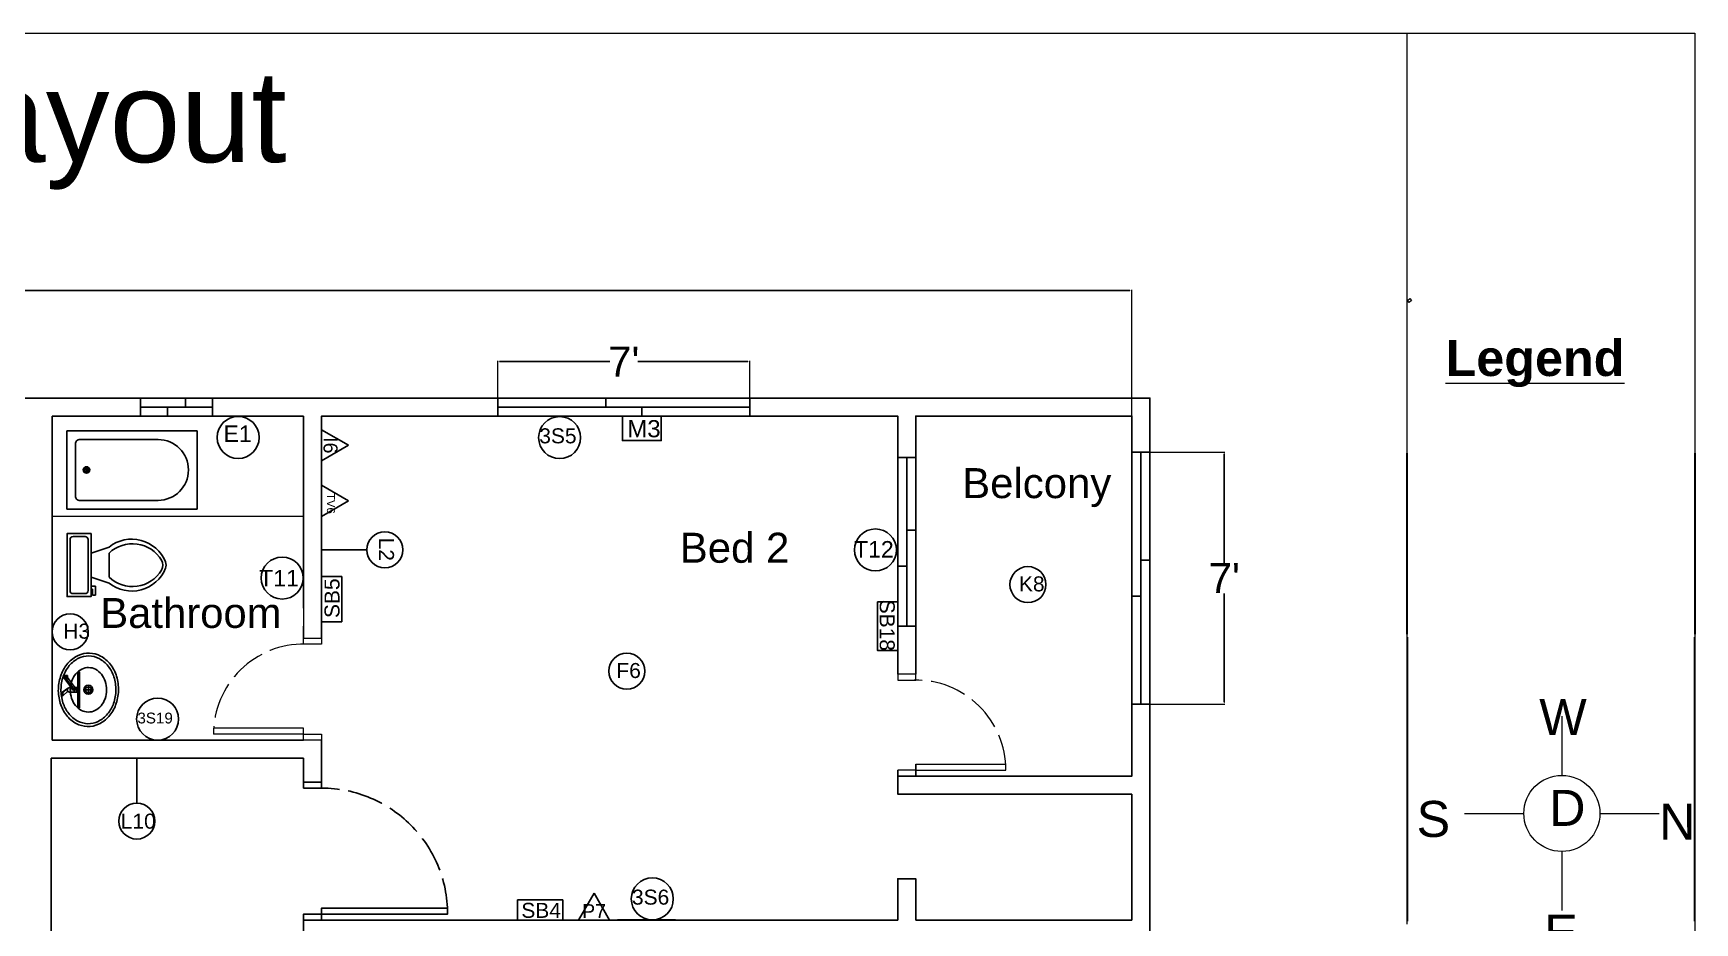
# Model space of a CAD drawing. Header units: inches. Extents: x 1396 to 31789, y 4626 to 27828.
# Drawn here: x 24436 to 24989, y 27526 to 27822 of the extents above; entities that cross this region are included whole.
import ezdxf
from ezdxf.enums import TextEntityAlignment as Align

# ---------------------------------------------------------------- set-up
doc = ezdxf.new("R2010")
doc.units = ezdxf.units.IN
doc.header["$MEASUREMENT"] = 0
doc.linetypes.add('ACAD_ISO02W100', pattern=[15, 12, -3])
doc.layers.add('bath', color=4, linetype='Continuous')
doc.layers.add('freecads.com', color=7, linetype='Continuous')
doc.layers.add('text', color=6, linetype='Continuous', lineweight=9)
doc.styles.add('Arial', font='arial.ttf')
doc.styles.get("Standard").update_dxf_attribs({"font": 'arial.ttf'})
doc.dimstyles.new('civil layout', dxfattribs={"dimtxt": 10, "dimasz": 0.625, "dimexe": 0.18, "dimexo": 0.0625, "dimgap": 0.09, "dimtad": 0, "dimtih": 1, "dimtoh": 1, "dimdec": 1, "dimzin": 0, "dimdsep": 46, "dimlunit": 4, "dimtxsty": 'Standard', "dimcen": 0.09, "dimclrd": 256, "dimclre": 256, "dimclrt": 256, "dimadec": 0, "dimazin": 0, "dimtfac": 1.5, "dimtdec": 1, "dimtofl": 0, "dimtmove": 0, "dimatfit": 0, "dimfxl": 1, "dimtolj": 1, "dimtzin": 0, "dimlwe": -1, "dimarcsym": 0})
picture_1 = doc.add_image_def('image1.png', size_in_pixel=(800, 727))

# ---------------------------------------------------------------- blocks, each defined once
blk = doc.blocks.new('*D147')
at = {"layer": 'Defpoints', "color": 0, "transparency": 16777216}
for p in [(23961.72, 27736.74), (23961.72, 27694.89), (24801.72, 27694.89)]:
    blk.add_point(p, dxfattribs=at)
at = {"layer": 'text', "transparency": 16777216}
for p, q in [((23961.72, 27694.95), (23961.72, 27736.92)), ((24801.72, 27694.95), (24801.72, 27736.92))]:
    blk.add_line(p, q, dxfattribs=at)
at = {"layer": 'text', "lineweight": -2, "transparency": 16777216}
for p, q in [((23962.34, 27736.74), (24359.34, 27736.74)), ((24801.09, 27736.74), (24389.51, 27736.74))]:
    blk.add_line(p, q, dxfattribs=at)
at = {"layer": 'text', "transparency": 16777216}
for points in [[(23962.34, 27736.84), (23962.34, 27736.64), (23961.72, 27736.74)], [(24801.09, 27736.84), (24801.09, 27736.64), (24801.72, 27736.74)]]:
    blk.add_solid(points, dxfattribs=at)
at = {"layer": 'text', "transparency": 16777216, "insert": (24374.42, 27736.74), "char_height": 10, "attachment_point": 5}
blk.add_mtext("\\A1;70'6''", dxfattribs=at)
blk = doc.blocks.new('Sink - Oval top')
for p, q in [((-1, 0), (1, 0)), ((0, 1), (0, -1))]:
    blk.add_line(p, q)
at = {"linetype": 'Continuous'}
for points in [[(-12.23, 0.39, 0.117634), (-11.46, -3.36, 0.104469), (-8.88, -6.8, 0.090016), (-5.08, -9.07, 0.08192), (-0.32, -10.02, 0.08192), (4.49, -9.38, 0.090016), (8.42, -7.36, 0.104469), (11.22, -4.09, 0.117634), (12.23, -0.39, 0.117634), (11.46, 3.36, 0.104469), (8.88, 6.8, 0.090016), (5.08, 9.07, 0.08192), (0.32, 10.02, 0.08192), (-4.49, 9.38, 0.090016), (-8.42, 7.36, 0.104469), (-11.22, 4.09, 0.117634)], [(-11.29, 0.16, 0.118622), (-10.52, -3.25, 0.104678), (-8.07, -6.36, 0.089562), (-4.54, -8.37, 0.081185), (-0.13, -9.15, 0.081185), (4.3, -8.49, 0.089562), (7.89, -6.58, 0.104678), (10.42, -3.55, 0.118622), (11.29, -0.16, 0.118622), (10.52, 3.25, 0.104678), (8.07, 6.36, 0.089562), (4.54, 8.37, 0.081185), (0.13, 9.15, 0.081185), (-4.3, 8.49, 0.089562), (-7.89, 6.58, 0.104678), (-10.42, 3.55, 0.118622)], [(-7.42, 0.08, 0.118283), (-6.91, -2.17, 0.104607), (-5.29, -4.21, 0.089718), (-2.97, -5.53, 0.081436), (-0.07, -6.04, 0.081436), (2.84, -5.59, 0.089718), (5.2, -4.33, 0.104607), (6.86, -2.32, 0.118283), (7.42, -0.08, 0.118283), (6.91, 2.17, 0.104607), (5.29, 4.21, 0.089718), (2.97, 5.53, 0.081436), (0.07, 6.04, 0.081436), (-2.84, 5.59, 0.089718), (-5.2, 4.33, 0.104607), (-6.86, 2.32, 0.118283)]]:
    blk.add_lwpolyline(points, format="xyb", close=True, dxfattribs=at)
for radius in [1.5, 1]:
    blk.add_circle((0, 0), radius)
blk = doc.blocks.new('Faucet - single handle front')
for p, q in [((-2, 6), (-2, 5.5)), ((-1, 6), (-2, 6)), ((-1, 5.5), (-1, 6)), ((0.5, 4), (-1, 6)), ((-0.5, 4), (-2, 5.5)), ((-2, 5.5), (-1, 5.5)), ((-1, 5.5), (0.5, 4)), ((-0.75, 3), (0.75, 3)), ((-0.75, 0.5), (-0.75, 3)), ((-0.75, 1), (0.75, 1)), ((-0.5, 4), (0.5, 4)), ((-0.25, 2), (3.75, 5)), ((3.75, 4.5), (-0.25, 1.5)), ((-0.25, 1.5), (-0.25, 2)), ((0.75, 1.5), (-0.25, 1.5)), ((0.75, 1.5), (4.08742, 4.003)), ((0.75, 3), (0.75, 2.7386)), ((0.75, 1.5), (0.75, 0.5)), ((3.75, 4.5), (3.75, 5)), ((3.75, 5), (4.75, 5)), ((3.75, 4), (3.75, 4.5)), ((4.75, 4.5), (3.75, 4.5)), ((4.75, 4), (3.75, 4)), ((4.75, 5), (4.75, 4.5)), ((4.75, 4.5), (4.75, 4))]:
    blk.add_line(p, q)
blk.add_lwpolyline([(-6, 0), (-6, 0.5), (6, 0.5), (6, 0)], close=True)
for centre, start, end in [((1.25426, 3.0302), 151.0646, 180.8629), ((-1.25426, 3.0302), 359.1371, 28.93536)]:
    blk.add_arc(centre, 2.00448, start, end)
blk = doc.blocks.new('Toilet - top')
for p, q in [((9.5, -6), (9.5, -2)), ((-10, -8.5), (-8, -8.5)), ((-10, -9.5), (-10, -8.5)), ((-7, -9.5), (-10, -9.5)), ((-8, -8.5), (-8, -8)), ((-7, -8), (-7, -9.5)), ((-4, -8), (-6, -14)), ((4, -8), (6, -14)), ((4, -14), (-4, -14))]:
    blk.add_line(p, q)
blk.add_lwpolyline([(10.5, -8), (10.5, 0), (-10.5, 0), (-10.5, -8)], close=True)
for points in [[(-9.5, -2), (-9.5, -6)], [(8.5, -1), (-8.5, -1)], [(-8.5, -7), (8.5, -7)]]:
    blk.add_lwpolyline(points)
for centre, radius, start, end in [((-8.62, -1.88), 0.884, 81.8699, 188.1301), ((8.62, -1.88), 0.884, 351.8699, 98.1301), ((-8.62, -6.12), 0.884, 171.8699, 278.1301), ((8.62, -6.12), 0.884, 261.8699, 8.1301), ((3.52, -21.58), 12.17, 141.4691, 247.9714), ((4.2, -21.82), 11.33, 136.3677, 238.9468), ((-3.52, -21.58), 12.17, 292.0284, 38.5307), ((-4.2, -21.82), 11.33, 301.053, 43.6321), ((0, -27.88), 4, 245.7318, 294.2682), ((0, -29), 4, 254.8605, 285.1395)]:
    blk.add_arc(centre, radius, start, end)
blk = doc.blocks.new('Bath Tub - 26 x 60 in.')
for p, q in [((8, -18), (10, -18)), ((9, -17), (9, -19))]:
    blk.add_line(p, q)
blk.add_lwpolyline([(0, -36), (0, 0), (60, 0), (60, -36)], close=True)
for points in [[(4, -30), (4, -6)], [(6, -4), (42, -4)], [(42, -32), (6, -32)]]:
    blk.add_lwpolyline(points)
for radius in [1.5, 1]:
    blk.add_circle((9, -18), radius)
for centre, radius, start, end in [((5.75, -5.75), 1.77, 81.8699, 188.1301), ((42, -18), 14, 270, 90), ((5.75, -30.25), 1.77, 171.8699, 278.1301)]:
    blk.add_arc(centre, radius, start, end)
blk = doc.blocks.new('*D154')
at = {"layer": 'Defpoints', "color": 0, "transparency": 16777216}
for p in [(24807.72, 27682.89), (24832.52, 27682.89), (24807.72, 27598.89)]:
    blk.add_point(p, dxfattribs=at)
at = {"layer": 'text', "transparency": 16777216}
for p, q in [((24807.78, 27682.89), (24832.7, 27682.89)), ((24807.78, 27598.89), (24832.7, 27598.89))]:
    blk.add_line(p, q, dxfattribs=at)
at = {"layer": 'text', "lineweight": -2, "transparency": 16777216}
for p, q in [((24832.52, 27682.27), (24832.52, 27645.98)), ((24832.52, 27599.52), (24832.52, 27635.8))]:
    blk.add_line(p, q, dxfattribs=at)
at = {"layer": 'text', "transparency": 16777216}
for points in [[(24832.41, 27682.27), (24832.62, 27682.27), (24832.52, 27682.89)], [(24832.41, 27599.52), (24832.62, 27599.52), (24832.52, 27598.89)]]:
    blk.add_solid(points, dxfattribs=at)
at = {"layer": 'text', "transparency": 16777216, "insert": (24832.52, 27640.89), "char_height": 10, "attachment_point": 5}
blk.add_mtext("\\A1;7'", dxfattribs=at)
blk = doc.blocks.new('*D161')
at = {"layer": 'Defpoints', "color": 0, "transparency": 16777216}
for p in [(24674.42, 27713.07), (24590.42, 27697.89), (24674.42, 27697.89)]:
    blk.add_point(p, dxfattribs=at)
at = {"layer": 'text', "transparency": 16777216}
for p, q in [((24590.42, 27697.95), (24590.42, 27713.25)), ((24674.42, 27697.95), (24674.42, 27713.25))]:
    blk.add_line(p, q, dxfattribs=at)
at = {"layer": 'text', "lineweight": -2, "transparency": 16777216}
for p, q in [((24591.05, 27713.07), (24627.77, 27713.07)), ((24673.8, 27713.07), (24637.07, 27713.07))]:
    blk.add_line(p, q, dxfattribs=at)
at = {"layer": 'text', "transparency": 16777216}
for points in [[(24591.05, 27713.17), (24591.05, 27712.96), (24590.42, 27713.07)], [(24673.8, 27713.17), (24673.8, 27712.96), (24674.42, 27713.07)]]:
    blk.add_solid(points, dxfattribs=at)
at = {"layer": 'text', "transparency": 16777216, "insert": (24632.42, 27713.07), "char_height": 10, "attachment_point": 5}
blk.add_mtext("\\A1;7'", dxfattribs=at)

msp = doc.modelspace()

# ---------------------------------------------------------------- linework, layer by layer
for p, q in [((24441.9, 27694.38), (24441.9, 27694.89)), ((24624.06, 27694.89), (24604.67, 27694.89)), ((24546.78, 27650.31), (24531.78, 27650.31)), ((24460.39, 27586.89), (24479.77, 27586.89)), ((24470.15, 27565.9), (24470.15, 27580.9)), ((24629.82, 27526.89), (24629.92, 27526.89)), ((24681.72, 27526.89), (24629.92, 27526.89)), ((24630.28, 27526.96), (24649.67, 27526.96)), ((24723.72, 27526.89), (24681.72, 27526.89)), ((24801.72, 27526.89), (24729.72, 27526.89))]:
    msp.add_line(p, q)
at = {"color": 0}
for p, q in [((24531.72, 27690.33), (24531.72, 27679.96)), ((24531.72, 27690.33), (24540.69, 27685.14)), ((24540.69, 27685.14), (24531.72, 27679.96)), ((24531.72, 27671.83), (24531.72, 27661.46)), ((24531.72, 27671.83), (24540.69, 27666.64)), ((24540.69, 27666.64), (24531.72, 27661.46)), ((24617.33, 27526.89), (24622.52, 27535.87)), ((24622.52, 27535.87), (24627.7, 27526.89)), ((24617.33, 27526.89), (24627.7, 27526.89))]:
    msp.add_line(p, q, dxfattribs=at)
at = {"color": 143, "true_color": 0x7aafdf}
for p, q in [((24726.69, 27624.89), (24726.69, 27681.07)), ((24729.72, 27656.89), (24726.69, 27656.89)), ((24729.72, 27644.89), (24729.72, 27656.89)), ((24723.69, 27624.89), (24723.69, 27644.89)), ((24723.69, 27644.89), (24726.69, 27644.89)), ((24729.69, 27644.89), (24729.72, 27644.89))]:
    msp.add_line(p, q, dxfattribs=at)
at = {"color": 7}
for p, q in [((24525.72, 27586.89), (24441.9, 27586.89)), ((24531.72, 27586.89), (24531.72, 27572.89))]:
    msp.add_line(p, q, dxfattribs=at)
for points in [[(24807.72, 27088.89), (23955.72, 27088.89), (23955.72, 27700.89), (24807.72, 27700.89), (24807.72, 27369.32)], [(24188.27, 27700.89), (24441.38, 27700.89)], [(24435.72, 27700.89), (24531.72, 27700.89)], [(24525.72, 27700.89), (24729.72, 27700.89)], [(24525.72, 27700.89), (24531.72, 27700.89)], [(24723.72, 27700.89), (24807.72, 27700.89), (24807.72, 27568.89)], [(24723.72, 27700.89), (24729.72, 27700.89)], [(24801.72, 27700.89), (24807.72, 27700.89), (24807.72, 27694.89)], [(24441.9, 27694.89), (24525.72, 27694.89)], [(24525.72, 27694.89), (24441.9, 27694.89)], [(24441.9, 27586.89), (24441.9, 27694.38)], [(24503.54, 27694.89), (24525.72, 27694.89)], [(24525.72, 27630.87), (24525.72, 27694.89)], [(24531.72, 27694.89), (24723.72, 27694.89)], [(24723.72, 27694.89), (24531.72, 27694.89)], [(24531.72, 27694.89), (24723.72, 27694.89)], [(24531.72, 27630.87), (24531.72, 27694.89), (24723.72, 27694.89), (24723.72, 27618.89)], [(24531.72, 27694.89), (24531.72, 27630.87)], [(24723.72, 27618.89), (24723.72, 27694.89)], [(24729.72, 27694.89), (24801.72, 27694.89), (24801.72, 27574.89)], [(24801.72, 27574.89), (24801.72, 27694.89), (24729.72, 27694.89)], [(24729.72, 27694.89), (24801.72, 27694.89), (24801.72, 27574.89)], [(24729.72, 27694.89), (24729.72, 27618.89)], [(24729.72, 27618.89), (24729.72, 27694.89), (24801.72, 27694.89), (24801.72, 27574.89), (24729.72, 27574.89), (24729.72, 27578.89)], [(24531.72, 27636.87), (24531.72, 27630.87)], [(24531.72, 27630.87), (24531.72, 27624.87)], [(24525.72, 27620.89), (24525.72, 27624.87)], [(24531.72, 27624.87), (24531.72, 27620.89)], [(24723.72, 27618.89), (24723.72, 27624.89)], [(24729.72, 27624.89), (24729.72, 27618.89)], [(24723.72, 27614.89), (24723.72, 27620.89)], [(24729.72, 27620.89), (24729.72, 27614.89)], [(24723.72, 27608.89), (24723.72, 27614.89)], [(24729.72, 27614.89), (24729.72, 27608.89)], [(24525.72, 27580.89), (24441.57, 27580.89)], [(24441.57, 27580.89), (24441.57, 27493.26)], [(24525.72, 27570.89), (24525.72, 27580.89)], [(24723.72, 27576.89), (24723.72, 27568.89)], [(24723.72, 27568.89), (24723.72, 27576.89)], [(24801.72, 27574.89), (24723.72, 27574.89), (24723.72, 27568.89)], [(24729.72, 27568.89), (24723.72, 27568.89), (24723.72, 27574.89), (24729.72, 27574.89)], [(24807.72, 27520.89), (24807.72, 27574.89)], [(24801.72, 27568.89), (24729.72, 27568.89)], [(24801.72, 27568.89), (24801.72, 27526.89)], [(24801.72, 27526.89), (24801.72, 27568.89)], [(24801.72, 27568.89), (24801.72, 27526.89)], [(24723.72, 27538.89), (24723.72, 27540.68), (24729.72, 27540.68), (24729.72, 27538.89)], [(24723.72, 27532.89), (24723.72, 27538.89)], [(24729.72, 27538.89), (24729.72, 27532.89)], [(24723.72, 27532.89), (24723.72, 27526.89), (24531.72, 27526.89), (24531.72, 27530.89)], [(24723.72, 27526.89), (24723.72, 27532.89)], [(24723.72, 27532.89), (24723.72, 27526.89)], [(24729.72, 27532.89), (24729.72, 27526.89)], [(24729.72, 27532.89), (24729.72, 27526.89)], [(24623.83, 27520.89), (24525.72, 27520.89), (24525.72, 27528.89)], [(24623.82, 27526.89), (24629.82, 27526.89)], [(24807.72, 27526.89), (24807.72, 27520.89)], [(24807.72, 27526.89), (24807.72, 27520.89)]]:
    msp.add_lwpolyline(points)
at = {"color": 146, "true_color": 0x105689}
msp.add_lwpolyline([(24495.42, 27700.89), (24495.42, 27694.89), (24471.42, 27694.89), (24471.42, 27700.89)], close=True, dxfattribs=at)
at = {"color": 165, "true_color": 0x5e67af}
for points in [[(24486.42, 27697.89), (24486.42, 27700.89), (24471.42, 27700.89), (24471.42, 27697.89)], [(24495.42, 27694.89), (24495.42, 27697.89), (24480.42, 27697.89), (24480.42, 27694.89)]]:
    msp.add_lwpolyline(points, close=True, dxfattribs=at)
at = {"color": 143, "true_color": 0x7aafdf}
for points in [[(24590.42, 27694.89), (24674.42, 27694.89), (24674.42, 27700.89), (24590.42, 27700.89)], [(24626.42, 27697.89), (24674.42, 27697.89), (24674.42, 27700.89), (24626.42, 27700.89)], [(24590.42, 27694.89), (24638.42, 27694.89), (24638.42, 27697.89), (24590.42, 27697.89)], [(24807.72, 27598.89), (24807.72, 27682.89), (24801.72, 27682.89), (24801.72, 27598.89)], [(24804.72, 27634.89), (24804.72, 27682.89), (24801.72, 27682.89), (24801.72, 27634.89)], [(24729.69, 27624.89), (24729.69, 27681.07), (24723.69, 27681.07), (24723.69, 27624.89)], [(24807.72, 27598.89), (24807.72, 27646.89), (24804.72, 27646.89), (24804.72, 27598.89)]]:
    msp.add_lwpolyline(points, close=True, dxfattribs=at)
for points in [[(24674.42, 27700.89), (24674.42, 27694.89)], [(24674.42, 27697.89), (24674.42, 27694.89)], [(24801.72, 27682.89), (24807.72, 27682.89)], [(24804.72, 27682.89), (24807.72, 27682.89)]]:
    msp.add_lwpolyline(points, dxfattribs=at)
for points in [[(24631.95, 27694.89), (24644.89, 27694.89), (24644.89, 27686.72), (24631.95, 27686.72)], [(24538.45, 27626.34), (24538.45, 27641.4), (24531.72, 27641.4), (24531.72, 27626.34)], [(24716.95, 27632.99), (24716.95, 27616.79), (24723.69, 27616.79), (24723.69, 27632.99)], [(24597.04, 27526.89), (24612.09, 27526.89), (24612.09, 27533.62), (24597.04, 27533.62)]]:
    msp.add_lwpolyline(points, close=True)
at = {"color": 1}
for points in [[(24525.72, 27570.89), (24525.72, 27572.89), (24531.72, 27572.89), (24531.72, 27570.89)], [(24531.72, 27530.89), (24531.72, 27526.89), (24525.72, 27526.89), (24525.72, 27528.89)]]:
    msp.add_lwpolyline(points, dxfattribs=at)
for points in [[(24531.72, 27572.89), (24531.72, 27570.89), (24525.72, 27570.89), (24525.72, 27572.89)], [(24531.72, 27528.89), (24531.72, 27526.89), (24525.72, 27526.89), (24525.72, 27528.89)], [(24573.72, 27530.89), (24573.72, 27528.89), (24531.72, 27528.89), (24531.72, 27530.89)]]:
    msp.add_lwpolyline(points, close=True, dxfattribs=at)
for centre, radius in [((24503.93, 27687.77), 7), ((24611.04, 27687.72), 7), ((24552.78, 27650.31), 6), ((24716.27, 27650.27), 7), ((24518.61, 27640.9), 7), ((24767.09, 27638.71), 6), ((24447.92, 27622.96), 6), ((24633.43, 27609.84), 6), ((24477.08, 27593.89), 7), ((24470.15, 27559.9), 6), ((24641.93, 27533.96), 7)]:
    msp.add_circle(centre, radius)
at = {"color": 1, "linetype": 'ACAD_ISO02W100'}
msp.add_arc((24531.72, 27528.89), 42, 0, 90, dxfattribs=at)
at = {"layer": 'freecads.com', "lineweight": 30}
for p, q in [((24893.47, 27622.2), (24893.47, 27682.5)), ((24989.28, 27682.5), (24989.28, 27622.2)), ((24893.47, 27621.2), (24893.47, 27526.5)), ((24989.28, 27526.5), (24989.28, 27621.2))]:
    msp.add_line(p, q, dxfattribs=at)
at = {"layer": 'text', "color": 0}
for p, q in [((24893.47, 27682.5), (24893.47, 27822.5)), ((24893.47, 27621.2), (24893.47, 27622.2)), ((24945, 27594.84), (24945, 27575.13)), ((24912.58, 27562.45), (24932.32, 27562.45)), ((24957.68, 27562.45), (24977.42, 27562.45)), ((24945, 27549.77), (24945, 27530.06)), ((24893.47, 27525.5), (24893.47, 27526.5))]:
    msp.add_line(p, q, dxfattribs=at)
at = {"layer": 'text', "color": 7}
for p, q in [((24441.9, 27661.57), (24525.72, 27661.57)), ((24525.72, 27661.57), (24525.72, 27632.87)), ((24525.72, 27630.87), (24525.72, 27624.87))]:
    msp.add_line(p, q, dxfattribs=at)
at = {"layer": 'text', "color": 1}
for p, q in [((24525.72, 27590.89), (24495.71, 27590.89)), ((24525.72, 27588.89), (24495.71, 27588.89)), ((24729.72, 27578.89), (24759.72, 27578.89)), ((24729.72, 27576.89), (24759.72, 27576.89))]:
    msp.add_line(p, q, dxfattribs=at)
at = {"layer": 'text', "color": 0}
msp.add_lwpolyline([(23862.72, 27822.5), (24989.28, 27822.5), (24989.28, 27038.39), (23862.72, 27038.39)], close=True, dxfattribs=at)
at = {"layer": 'text', "color": 1}
for points in [[(24525.72, 27618.89), (24525.72, 27620.89), (24531.72, 27620.89), (24531.72, 27618.89)], [(24729.72, 27606.89), (24729.72, 27608.89), (24723.72, 27608.89), (24723.72, 27606.89)], [(24531.72, 27588.89), (24531.72, 27586.89), (24525.72, 27586.89), (24525.72, 27590.89)], [(24723.72, 27576.89), (24723.72, 27574.89), (24729.72, 27574.89), (24729.72, 27578.89)]]:
    msp.add_lwpolyline(points, dxfattribs=at)
for points in [[(24525.72, 27620.89), (24531.72, 27620.89), (24531.72, 27618.89), (24525.72, 27618.89)], [(24729.72, 27608.89), (24723.72, 27608.89), (24723.72, 27606.89), (24729.72, 27606.89)], [(24525.72, 27588.89), (24531.72, 27588.89), (24531.72, 27586.89), (24525.72, 27586.89)], [(24729.72, 27576.89), (24723.72, 27576.89), (24723.72, 27574.89), (24729.72, 27574.89)]]:
    msp.add_lwpolyline(points, close=True, dxfattribs=at)
at = {"layer": 'text', "color": 0}
msp.add_circle((24945, 27562.45), 12.68, dxfattribs=at)
at = {"layer": 'text', "color": 1, "linetype": 'ACAD_ISO02W100'}
for centre, start, end in [((24525.72, 27588.89), 89.0452, 180), ((24729.72, 27576.89), 0, 90.9548)]:
    msp.add_arc(centre, 30, start, end, dxfattribs=at)

# ---------------------------------------------------------------- block references
at = {"layer": 'bath', "xscale": 0.7232314600808181, "yscale": 0.7232314600808181, "zscale": 0.7232314600808181}
msp.add_blockref('Bath Tub - 26 x 60 in.', (24446.86, 27689.94), dxfattribs=at)
at = {"layer": 'bath'}
for name, p, rotation in [('Toilet - top', (24446.9, 27645.21), 89.99999999999999), ('Sink - Oval top', (24454.03, 27603.65), 270.0744224036602), ('Faucet - single handle front', (24451.03, 27603.64), 90.07442240365992)]:
    msp.add_blockref(name, p, dxfattribs=dict(at, rotation=rotation))

# ---------------------------------------------------------------- texts
at = {"color": 0, "style": 'Arial'}
msp.add_text('I6', height=4.666, rotation=270, dxfattribs=at).set_placement((24534.71, 27685.14), align=Align.MIDDLE_CENTER)
for s, rotation, p in [('L2', 270, (24550.85, 27654.38)), ('SB5', 90, (24537.7, 27627.58)), ('SB18', 270, (24717.7, 27633.68))]:
    msp.add_text(s, height=5, rotation=rotation).set_placement(p)
for s, p in [('K8', (24764.09, 27636.46)), ('H3', (24445.66, 27620.7)), ('F6', (24629.95, 27607.58)), ('L10', (24464.81, 27557.37)), ('SB4', (24598.28, 27527.64))]:
    msp.add_text(s, height=5).set_placement(p)
msp.add_text('P7', height=4.666, dxfattribs=at).set_placement((24622.52, 27529.88), align=Align.MIDDLE_CENTER)
at = {"color": 0, "insert": (24096.12, 27809.96), "char_height": 30.4177, "attachment_point": 1}
msp.add_mtext_dynamic_manual_height_columns('\\pxqc;{\\C256;Conduit Layout}', width=562.1847, gutter_width=1.01, heights=[0], dxfattribs=at)
at = {"insert": (24633.58, 27693.55), "char_height": 5.729, "attachment_point": 1}
msp.add_mtext_dynamic_manual_height_columns('{\\C1;M3}', width=26.9268, gutter_width=1.15, heights=[0], dxfattribs=at)
at = {"attachment_point": 6}
for s, insert, char_height, width in [('E1', (24508.43, 27689.01), 5.5, 10), ('3S5', (24616.68, 27688.27), 5, 10), ('T12', (24722.37, 27650.48), 5.5, 10), ('T11', (24524.17, 27640.86), 5.5, 10), ('3S19', (24482.15, 27594.22), 3.614, 7.2287), ('3S6', (24647.57, 27534.51), 5, 10)]:
    msp.add_mtext(s, dxfattribs=dict(at, insert=insert, char_height=char_height, width=width))
at = {"layer": 'bath', "color": 4, "linetype": 'ACAD_ISO02W100', "insert": (24536.2, 27669.24), "char_height": 2.7, "attachment_point": 1, "rotation": 270}
msp.add_mtext_dynamic_manual_height_columns('{\\C31;\\c6737150;TV6}', width=7.776, gutter_width=0.9, heights=[2.7], dxfattribs=at)
at = {"layer": 'text', "color": 0, "char_height": 12, "attachment_point": 1}
for s, width, heights, insert in [('{\\fArial|b1|i0|c0|p34;\\L\\C256;Legend}', 55.465, [0], (24906.25, 27720.24)), ('W', 19.2567, [0], (24937.46, 27600.55)), ('S', 14.1665, [0], (24896.6, 27566.61)), ('D', 3.2223, [0], (24940.76, 27570.3)), ('N', 19.8964, [0.374], (24977.42, 27565.71)), ('E', 8.0162, [0], (24939.14, 27528.75))]:
    msp.add_mtext_dynamic_manual_height_columns(s, width=width, gutter_width=1, heights=heights, dxfattribs=dict(at, insert=insert))
at = {"layer": 'text', "attachment_point": 1}
for s, width, gutter_width, insert, char_height in [('Belcony', 43.4977, 1, (24745.17, 27677.54), 10), ('Bed 2', 41.61, 1, (24651.08, 27656), 10), ('Bathroom', 23.8537, 1.42, (24457.99, 27634.25), 9.97)]:
    msp.add_mtext_dynamic_manual_height_columns(s, width=width, gutter_width=gutter_width, heights=[0], dxfattribs=dict(at, insert=insert, char_height=char_height))

# ---------------------------------------------------------------- dimensions: what is measured, and where the dimension line sits
at = {"layer": 'text', "color": 2, "true_color": 0xf1eb1f}
dim = msp.add_linear_dim(base=(23961.72, 27736.74), p1=(24801.72, 27694.89), p2=(23961.72, 27694.89), text="<>6''", dimstyle='civil layout', dxfattribs=at)
dim.commit()
dim.dimension.update_dxf_attribs({"geometry": '*D147', "text_midpoint": (24374.42, 27736.74), "dimtype": 160})
at = {"layer": 'text', "color": 7}
dim = msp.add_linear_dim(base=(24674.42, 27713.07), p1=(24590.42, 27697.89), p2=(24674.42, 27697.89), dimstyle='civil layout', dxfattribs=at)
dim.commit()
dim.dimension.update_dxf_attribs({"geometry": '*D161', "text_midpoint": (24632.42, 27713.07)})
dim = msp.add_linear_dim(base=(24832.52, 27682.89), p1=(24807.72, 27598.89), p2=(24807.72, 27682.89), angle=90, dimstyle='civil layout', dxfattribs=at)
dim.commit()
dim.dimension.update_dxf_attribs({"geometry": '*D154', "text_midpoint": (24832.52, 27640.89)})

# ---------------------------------------------------------------- pictures from other files: only their frames are drawn
at = {"layer": 'text', "color": 0}
image = msp.add_image(picture_1, insert=(24894.17, 27732.72), size_in_units=(1, 0.909), rotation=42.263, dxfattribs=at)
image.dxf.flags = 7
image = msp.add_image(picture_1, insert=(24894.17, 27732.72), size_in_units=(1, 0.909), rotation=42.263, dxfattribs=at)
image.dxf.flags = 7

doc.saveas('drawing.dxf')
